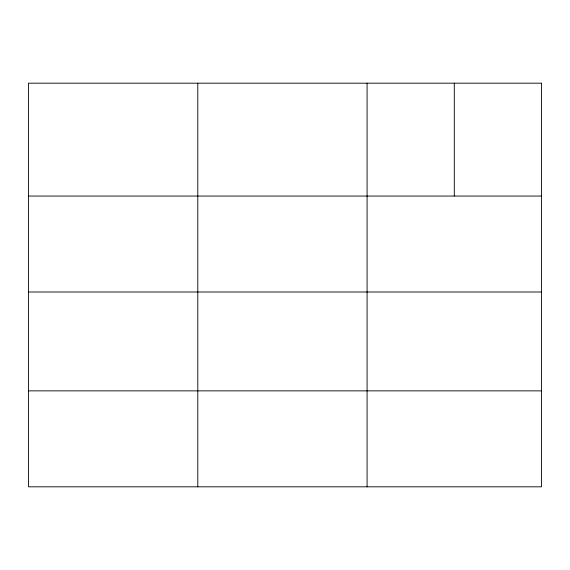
<?xml version="1.0" encoding="UTF-8"?>
<svg xmlns="http://www.w3.org/2000/svg" width="570" height="570" viewBox="0 0 570 570"><rect width="100%" height="100%" fill="white"/><g stroke="black" fill="none" stroke-linecap="round" stroke-linejoin="round"><path stroke-width="0.85" d="M28.5 196.052L541.5 196.052M28.5 292.004L541.5 292.004M28.5 390.863L541.5 390.863M454.29 83.184L454.29 196.052M367.08 83.184L367.08 486.816M197.79 83.184L197.79 486.816M541.5 83.184L28.5 83.184L28.5 486.816L541.5 486.816L541.5 83.184"/></g></svg>
